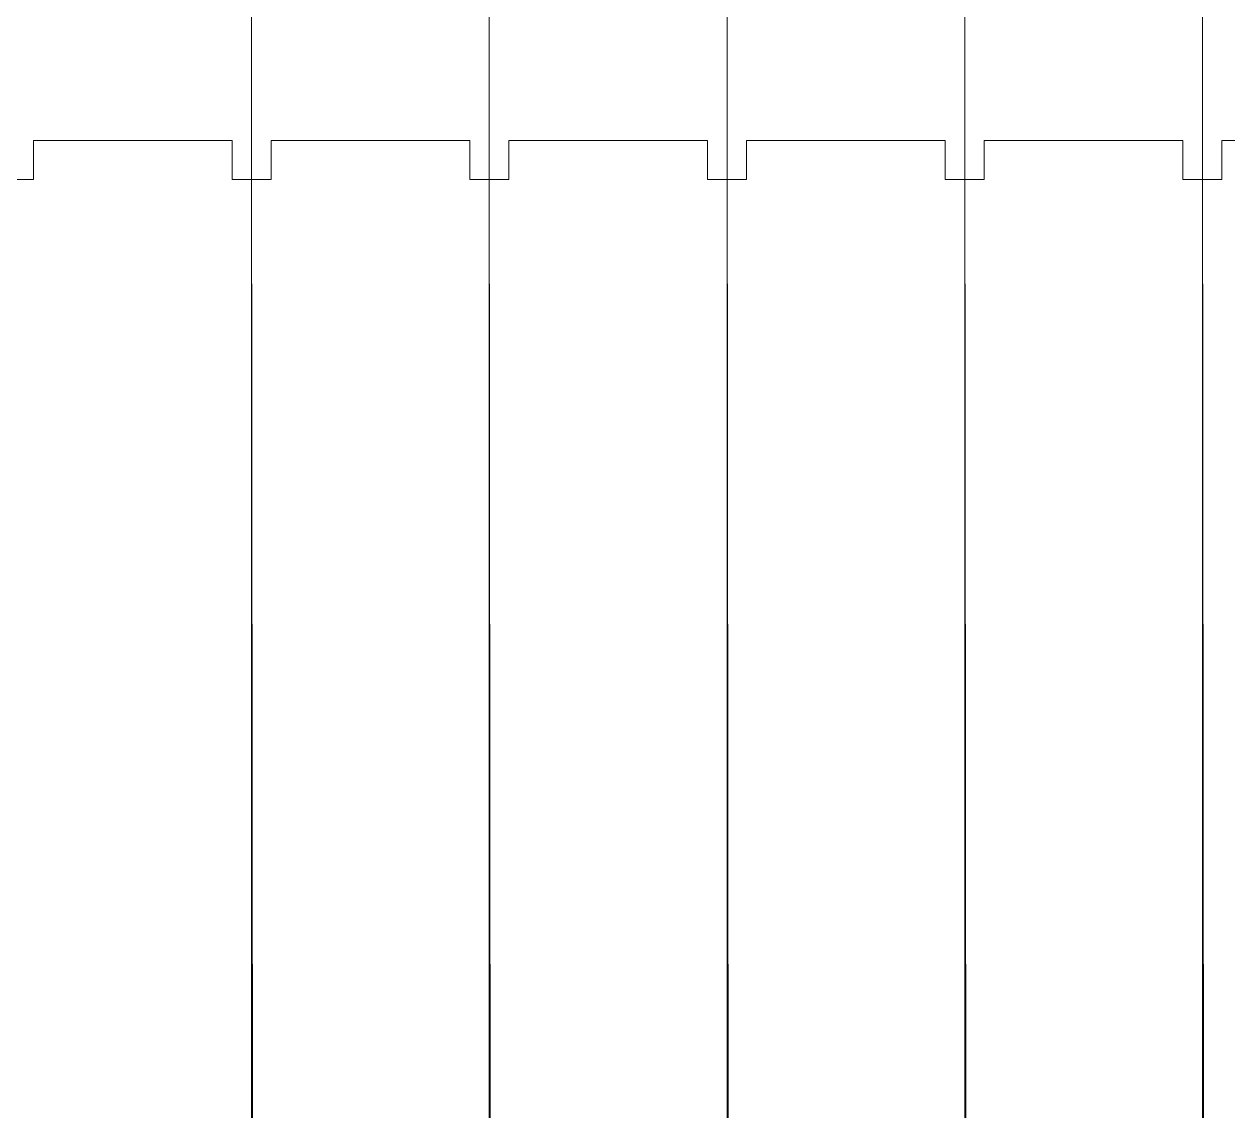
# Model space of a CAD drawing. Header units: millimetres. Extents: x 1359 to 3577, y 1336 to 3557.
# Drawn here: x 1777.83 to 1808.72, y 2548.72 to 2576.61 of the extents above; entities that cross this region are included whole.
import ezdxf

# ---------------------------------------------------------------- set-up
doc = ezdxf.new("R2010")
doc.units = ezdxf.units.MM
doc.layers.add('000-PI-Oprema', color=30, linetype='Continuous', lineweight=5)

msp = doc.modelspace()

# ---------------------------------------------------------------- linework, layer by layer
at = {"layer": '000-PI-Oprema', "color": 0, "linetype": 'ByBlock', "lineweight": 0}
for p, q in [((1783.665, 2574.322), (1783.665, 2584.672)), ((1783.665, 2574.322), (1783.665, 2584.672)), ((1783.665, 2574.322), (1783.665, 2584.672)), ((1783.665, 2574.322), (1783.665, 2584.672)), ((1789.765, 2574.322), (1789.765, 2584.672)), ((1789.765, 2574.322), (1789.765, 2584.672)), ((1789.765, 2574.322), (1789.765, 2584.672)), ((1789.765, 2574.322), (1789.765, 2584.672)), ((1795.865, 2574.322), (1795.865, 2584.672)), ((1795.865, 2574.322), (1795.865, 2584.672)), ((1795.865, 2574.322), (1795.865, 2584.672)), ((1795.865, 2574.322), (1795.865, 2584.672)), ((1801.965, 2574.322), (1801.965, 2584.672)), ((1801.965, 2574.322), (1801.965, 2584.672)), ((1801.965, 2574.322), (1801.965, 2584.672)), ((1801.965, 2574.322), (1801.965, 2584.672)), ((1808.065, 2574.322), (1808.065, 2584.672)), ((1808.065, 2574.322), (1808.065, 2584.672)), ((1808.065, 2574.322), (1808.065, 2584.672)), ((1808.065, 2574.322), (1808.065, 2584.672)), ((1783.69, 2548.121), (1783.665, 2574.322)), ((1783.69, 2548.121), (1783.665, 2574.322)), ((1783.665, 2572.622), (1783.665, 2574.322)), ((1783.665, 2572.622), (1783.665, 2574.322)), ((1789.79, 2548.121), (1789.765, 2574.322)), ((1789.79, 2548.121), (1789.765, 2574.322)), ((1789.765, 2572.622), (1789.765, 2574.322)), ((1789.765, 2572.622), (1789.765, 2574.322)), ((1795.89, 2548.121), (1795.865, 2574.322)), ((1795.89, 2548.121), (1795.865, 2574.322)), ((1795.865, 2572.622), (1795.865, 2574.322)), ((1795.865, 2572.622), (1795.865, 2574.322)), ((1801.99, 2548.121), (1801.965, 2574.322)), ((1801.99, 2548.121), (1801.965, 2574.322)), ((1801.965, 2572.622), (1801.965, 2574.322)), ((1801.965, 2572.622), (1801.965, 2574.322)), ((1808.09, 2548.121), (1808.065, 2574.322)), ((1808.09, 2548.121), (1808.065, 2574.322)), ((1808.065, 2572.622), (1808.065, 2574.322)), ((1808.065, 2572.622), (1808.065, 2574.322)), ((1778.065, 2573.622), (1783.165, 2573.622)), ((1778.065, 2573.622), (1778.065, 2573.622)), ((1778.065, 2573.622), (1778.065, 2572.622)), ((1783.165, 2573.622), (1783.165, 2573.622)), ((1783.165, 2573.622), (1783.165, 2572.622)), ((1783.665, 2573.672), (1783.665, 2573.672)), ((1783.665, 2573.672), (1783.665, 2573.672)), ((1783.665, 2573.672), (1783.665, 2573.672)), ((1783.665, 2573.672), (1783.665, 2573.672)), ((1784.165, 2573.622), (1789.265, 2573.622)), ((1784.165, 2573.622), (1784.165, 2573.622)), ((1784.165, 2573.622), (1784.165, 2572.622)), ((1789.265, 2573.622), (1789.265, 2573.622)), ((1789.265, 2573.622), (1789.265, 2572.622)), ((1789.765, 2573.672), (1789.765, 2573.672)), ((1789.765, 2573.672), (1789.765, 2573.672)), ((1789.765, 2573.672), (1789.765, 2573.672)), ((1789.765, 2573.672), (1789.765, 2573.672)), ((1790.265, 2573.622), (1795.365, 2573.622)), ((1790.265, 2573.622), (1790.265, 2573.622)), ((1790.265, 2573.622), (1790.265, 2572.622)), ((1795.365, 2573.622), (1795.365, 2573.622)), ((1795.365, 2573.622), (1795.365, 2572.622)), ((1795.865, 2573.672), (1795.865, 2573.672)), ((1795.865, 2573.672), (1795.865, 2573.672)), ((1795.865, 2573.672), (1795.865, 2573.672)), ((1795.865, 2573.672), (1795.865, 2573.672)), ((1796.365, 2573.622), (1801.465, 2573.622)), ((1796.365, 2573.622), (1796.365, 2573.622)), ((1796.365, 2573.622), (1796.365, 2572.622)), ((1801.465, 2573.622), (1801.465, 2573.622)), ((1801.465, 2573.622), (1801.465, 2572.622)), ((1801.965, 2573.672), (1801.965, 2573.672)), ((1801.965, 2573.672), (1801.965, 2573.672)), ((1801.965, 2573.672), (1801.965, 2573.672)), ((1801.965, 2573.672), (1801.965, 2573.672)), ((1802.465, 2573.622), (1807.565, 2573.622)), ((1802.465, 2573.622), (1802.465, 2573.622)), ((1802.465, 2573.622), (1802.465, 2572.622)), ((1807.565, 2573.622), (1807.565, 2573.622)), ((1807.565, 2573.622), (1807.565, 2572.622)), ((1808.065, 2573.672), (1808.065, 2573.672)), ((1808.065, 2573.672), (1808.065, 2573.672)), ((1808.065, 2573.672), (1808.065, 2573.672)), ((1808.065, 2573.672), (1808.065, 2573.672)), ((1808.565, 2573.622), (1813.665, 2573.622)), ((1808.565, 2573.622), (1808.565, 2573.622)), ((1808.565, 2573.622), (1808.565, 2572.622)), ((1778.065, 2572.622), (1777.565, 2572.622)), ((1778.065, 2572.622), (1778.065, 2572.622)), ((1783.165, 2572.622), (1783.165, 2572.622)), ((1783.665, 2572.622), (1783.165, 2572.622)), ((1783.665, 2572.872), (1783.665, 2572.872)), ((1783.665, 2572.872), (1783.665, 2572.872)), ((1783.665, 2572.872), (1783.665, 2572.872)), ((1783.665, 2572.872), (1783.665, 2572.872)), ((1783.665, 2572.622), (1783.665, 2572.622)), ((1784.165, 2572.622), (1783.665, 2572.622)), ((1783.665, 2572.622), (1783.665, 2572.622)), ((1783.665, 2572.622), (1783.665, 2572.622)), ((1783.665, 2572.622), (1783.665, 2546.322)), ((1783.665, 2572.622), (1783.665, 2572.622)), ((1783.665, 2572.622), (1783.665, 2546.322)), ((1784.165, 2572.622), (1784.165, 2572.622)), ((1789.265, 2572.622), (1789.265, 2572.622)), ((1789.765, 2572.622), (1789.265, 2572.622)), ((1789.765, 2572.872), (1789.765, 2572.872)), ((1789.765, 2572.872), (1789.765, 2572.872)), ((1789.765, 2572.872), (1789.765, 2572.872)), ((1789.765, 2572.872), (1789.765, 2572.872)), ((1789.765, 2572.622), (1789.765, 2572.622)), ((1790.265, 2572.622), (1789.765, 2572.622)), ((1789.765, 2572.622), (1789.765, 2572.622)), ((1789.765, 2572.622), (1789.765, 2572.622)), ((1789.765, 2572.622), (1789.765, 2546.322)), ((1789.765, 2572.622), (1789.765, 2572.622)), ((1789.765, 2572.622), (1789.765, 2546.322)), ((1790.265, 2572.622), (1790.265, 2572.622)), ((1795.365, 2572.622), (1795.365, 2572.622)), ((1795.865, 2572.622), (1795.365, 2572.622)), ((1795.865, 2572.872), (1795.865, 2572.872)), ((1795.865, 2572.872), (1795.865, 2572.872)), ((1795.865, 2572.872), (1795.865, 2572.872)), ((1795.865, 2572.872), (1795.865, 2572.872)), ((1795.865, 2572.622), (1795.865, 2572.622)), ((1796.365, 2572.622), (1795.865, 2572.622)), ((1795.865, 2572.622), (1795.865, 2572.622)), ((1795.865, 2572.622), (1795.865, 2572.622)), ((1795.865, 2572.622), (1795.865, 2546.322)), ((1795.865, 2572.622), (1795.865, 2572.622)), ((1795.865, 2572.622), (1795.865, 2546.322)), ((1796.365, 2572.622), (1796.365, 2572.622)), ((1801.465, 2572.622), (1801.465, 2572.622)), ((1801.965, 2572.622), (1801.465, 2572.622)), ((1801.965, 2572.872), (1801.965, 2572.872)), ((1801.965, 2572.872), (1801.965, 2572.872)), ((1801.965, 2572.872), (1801.965, 2572.872)), ((1801.965, 2572.872), (1801.965, 2572.872)), ((1801.965, 2572.622), (1801.965, 2572.622)), ((1802.465, 2572.622), (1801.965, 2572.622)), ((1801.965, 2572.622), (1801.965, 2572.622)), ((1801.965, 2572.622), (1801.965, 2572.622)), ((1801.965, 2572.622), (1801.965, 2546.322)), ((1801.965, 2572.622), (1801.965, 2572.622)), ((1801.965, 2572.622), (1801.965, 2546.322)), ((1802.465, 2572.622), (1802.465, 2572.622)), ((1807.565, 2572.622), (1807.565, 2572.622)), ((1808.065, 2572.622), (1807.565, 2572.622)), ((1808.065, 2572.872), (1808.065, 2572.872)), ((1808.065, 2572.872), (1808.065, 2572.872)), ((1808.065, 2572.872), (1808.065, 2572.872)), ((1808.065, 2572.872), (1808.065, 2572.872)), ((1808.065, 2572.622), (1808.065, 2572.622)), ((1808.565, 2572.622), (1808.065, 2572.622)), ((1808.065, 2572.622), (1808.065, 2572.622)), ((1808.065, 2572.622), (1808.065, 2572.622)), ((1808.065, 2572.622), (1808.065, 2546.322)), ((1808.065, 2572.622), (1808.065, 2572.622)), ((1808.065, 2572.622), (1808.065, 2546.322)), ((1808.565, 2572.622), (1808.565, 2572.622)), ((1783.665, 2571.912), (1783.665, 2571.912)), ((1783.665, 2571.912), (1783.665, 2571.912)), ((1783.665, 2571.912), (1783.665, 2571.912)), ((1783.665, 2571.912), (1783.665, 2571.912)), ((1789.765, 2571.912), (1789.765, 2571.912)), ((1789.765, 2571.912), (1789.765, 2571.912)), ((1789.765, 2571.912), (1789.765, 2571.912)), ((1789.765, 2571.912), (1789.765, 2571.912)), ((1795.865, 2571.912), (1795.865, 2571.912)), ((1795.865, 2571.912), (1795.865, 2571.912)), ((1795.865, 2571.912), (1795.865, 2571.912)), ((1795.865, 2571.912), (1795.865, 2571.912)), ((1801.965, 2571.912), (1801.965, 2571.912)), ((1801.965, 2571.912), (1801.965, 2571.912)), ((1801.965, 2571.912), (1801.965, 2571.912)), ((1801.965, 2571.912), (1801.965, 2571.912)), ((1808.065, 2571.912), (1808.065, 2571.912)), ((1808.065, 2571.912), (1808.065, 2571.912)), ((1808.065, 2571.912), (1808.065, 2571.912)), ((1808.065, 2571.912), (1808.065, 2571.912))]:
    msp.add_line(p, q, dxfattribs=at)

doc.saveas('drawing.dxf')
